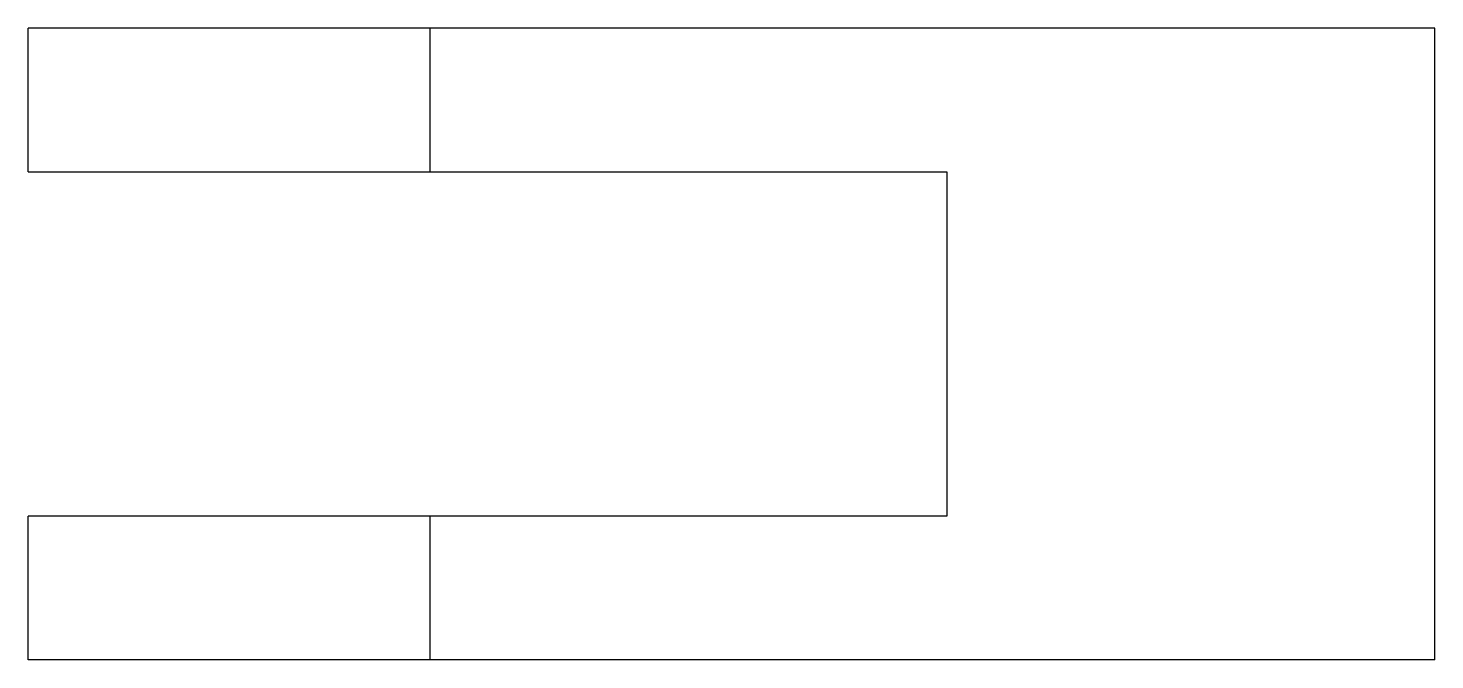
# Model space of a CAD drawing. Header units: metres. Extents: x -12 to 37, y -22 to 0.
import ezdxf

# ---------------------------------------------------------------- set-up
doc = ezdxf.new("R2010")
doc.units = ezdxf.units.M

msp = doc.modelspace()

# ---------------------------------------------------------------- linework, layer by layer
for points in [[(-12, -5), (-12, -4.9), (-12, -4.8), (-12, -4.7), (-12, -4.6), (-12, -4.5), (-12, -4.4), (-12, -4.3), (-12, -4.2), (-12, -4.1), (-12, -4), (-12, -3.9), (-12, -3.8), (-12, -3.7), (-12, -3.6), (-12, -3.5), (-12, -3.4), (-12, -3.3), (-12, -3.2), (-12, -3.1), (-12, -3), (-12, -2.9), (-12, -2.8), (-12, -2.7), (-12, -2.6), (-12, -2.5), (-12, -2.4), (-12, -2.3), (-12, -2.2), (-12, -2.1), (-12, -2), (-12, -1.9), (-12, -1.8), (-12, -1.7), (-12, -1.6), (-12, -1.5), (-12, -1.4), (-12, -1.3), (-12, -1.2), (-12, -1.1), (-12, -1), (-12, -0.9), (-12, -0.8), (-12, -0.7), (-12, -0.6), (-12, -0.5), (-12, -0.4), (-12, -0.3), (-12, -0.2), (-12, -0.1), (-12, 0)], [(2, 0), (1.951, 0), (1.902, 0), (1.853, 0), (1.762, 0), (1.617, 0), (1.472, 0), (1.327, 0), (1.107, 0), (0.873, 0), (0.64, 0), (0.384, 0), (0.074, 0), (-0.237, 0), (-0.547, 0), (-0.901, 0), (-1.273, 0), (-1.644, 0), (-2.022, 0), (-2.436, 0), (-2.851, 0), (-3.265, 0), (-3.692, 0), (-4.128, 0), (-4.564, 0), (-5, 0), (-5.436, 0), (-5.872, 0), (-6.308, 0), (-6.735, 0), (-7.149, 0), (-7.564, 0), (-7.978, 0), (-8.356, 0), (-8.727, 0), (-9.099, 0), (-9.453, 0), (-9.763, 0), (-10.074, 0), (-10.384, 0), (-10.64, 0), (-10.873, 0), (-11.107, 0), (-11.327, 0), (-11.472, 0), (-11.617, 0), (-11.762, 0), (-11.853, 0), (-11.902, 0), (-11.951, 0), (-12, 0)], [(2, -5), (2, -4.9), (2, -4.8), (2, -4.7), (2, -4.6), (2, -4.5), (2, -4.4), (2, -4.3), (2, -4.2), (2, -4.1), (2, -4), (2, -3.9), (2, -3.8), (2, -3.7), (2, -3.6), (2, -3.5), (2, -3.4), (2, -3.3), (2, -3.2), (2, -3.1), (2, -3), (2, -2.9), (2, -2.8), (2, -2.7), (2, -2.6), (2, -2.5), (2, -2.4), (2, -2.3), (2, -2.2), (2, -2.1), (2, -2), (2, -1.9), (2, -1.8), (2, -1.7), (2, -1.6), (2, -1.5), (2, -1.4), (2, -1.3), (2, -1.2), (2, -1.1), (2, -1), (2, -0.9), (2, -0.8), (2, -0.7), (2, -0.6), (2, -0.5), (2, -0.4), (2, -0.3), (2, -0.2), (2, -0.1), (2, 0)], [(37, 0), (36.3, 0), (35.6, 0), (34.9, 0), (34.2, 0), (33.5, 0), (32.8, 0), (32.1, 0), (31.4, 0), (30.7, 0), (30, 0), (29.3, 0), (28.6, 0), (27.9, 0), (27.2, 0), (26.5, 0), (25.8, 0), (25.1, 0), (24.4, 0), (23.7, 0), (23, 0), (22.3, 0), (21.6, 0), (20.9, 0), (20.2, 0), (19.5, 0), (18.8, 0), (18.1, 0), (17.4, 0), (16.7, 0), (16, 0), (15.3, 0), (14.6, 0), (13.9, 0), (13.2, 0), (12.5, 0), (11.8, 0), (11.1, 0), (10.4, 0), (9.7, 0), (9, 0), (8.3, 0), (7.6, 0), (6.9, 0), (6.2, 0), (5.5, 0), (4.8, 0), (4.1, 0), (3.4, 0), (2.7, 0), (2, 0)], [(37, -22), (37, -21.56), (37, -21.12), (37, -20.68), (37, -20.24), (37, -19.8), (37, -19.36), (37, -18.92), (37, -18.48), (37, -18.04), (37, -17.6), (37, -17.16), (37, -16.72), (37, -16.28), (37, -15.84), (37, -15.4), (37, -14.96), (37, -14.52), (37, -14.08), (37, -13.64), (37, -13.2), (37, -12.76), (37, -12.32), (37, -11.88), (37, -11.44), (37, -11), (37, -10.56), (37, -10.12), (37, -9.68), (37, -9.24), (37, -8.8), (37, -8.36), (37, -7.92), (37, -7.48), (37, -7.04), (37, -6.6), (37, -6.16), (37, -5.72), (37, -5.28), (37, -4.84), (37, -4.4), (37, -3.96), (37, -3.52), (37, -3.08), (37, -2.64), (37, -2.2), (37, -1.76), (37, -1.32), (37, -0.88), (37, -0.44), (37, 0)], [(-12, -5), (-11.951, -5), (-11.902, -5), (-11.853, -5), (-11.762, -5), (-11.617, -5), (-11.472, -5), (-11.327, -5), (-11.107, -5), (-10.873, -5), (-10.64, -5), (-10.384, -5), (-10.074, -5), (-9.763, -5), (-9.453, -5), (-9.099, -5), (-8.727, -5), (-8.356, -5), (-7.978, -5), (-7.564, -5), (-7.149, -5), (-6.735, -5), (-6.308, -5), (-5.872, -5), (-5.436, -5), (-5, -5), (-4.564, -5), (-4.128, -5), (-3.692, -5), (-3.265, -5), (-2.851, -5), (-2.436, -5), (-2.022, -5), (-1.644, -5), (-1.273, -5), (-0.901, -5), (-0.547, -5), (-0.237, -5), (0.074, -5), (0.384, -5), (0.64, -5), (0.873, -5), (1.107, -5), (1.327, -5), (1.472, -5), (1.617, -5), (1.762, -5), (1.853, -5), (1.902, -5), (1.951, -5), (2, -5)], [(2, -5), (2.36, -5), (2.72, -5), (3.08, -5), (3.44, -5), (3.8, -5), (4.16, -5), (4.52, -5), (4.88, -5), (5.24, -5), (5.6, -5), (5.96, -5), (6.32, -5), (6.68, -5), (7.04, -5), (7.4, -5), (7.76, -5), (8.12, -5), (8.48, -5), (8.84, -5), (9.2, -5), (9.56, -5), (9.92, -5), (10.28, -5), (10.64, -5), (11, -5), (11.36, -5), (11.72, -5), (12.08, -5), (12.44, -5), (12.8, -5), (13.16, -5), (13.52, -5), (13.88, -5), (14.24, -5), (14.6, -5), (14.96, -5), (15.32, -5), (15.68, -5), (16.04, -5), (16.4, -5), (16.76, -5), (17.12, -5), (17.48, -5), (17.84, -5), (18.2, -5), (18.56, -5), (18.92, -5), (19.28, -5), (19.64, -5), (20, -5)], [(20, -5), (20, -5.24), (20, -5.48), (20, -5.72), (20, -5.96), (20, -6.2), (20, -6.44), (20, -6.68), (20, -6.92), (20, -7.16), (20, -7.4), (20, -7.64), (20, -7.88), (20, -8.12), (20, -8.36), (20, -8.6), (20, -8.84), (20, -9.08), (20, -9.32), (20, -9.56), (20, -9.8), (20, -10.04), (20, -10.28), (20, -10.52), (20, -10.76), (20, -11), (20, -11.24), (20, -11.48), (20, -11.72), (20, -11.96), (20, -12.2), (20, -12.44), (20, -12.68), (20, -12.92), (20, -13.16), (20, -13.4), (20, -13.64), (20, -13.88), (20, -14.12), (20, -14.36), (20, -14.6), (20, -14.84), (20, -15.08), (20, -15.32), (20, -15.56), (20, -15.8), (20, -16.04), (20, -16.28), (20, -16.52), (20, -16.76), (20, -17)], [(2, -17), (1.951, -17), (1.902, -17), (1.853, -17), (1.762, -17), (1.617, -17), (1.472, -17), (1.327, -17), (1.107, -17), (0.873, -17), (0.64, -17), (0.384, -17), (0.074, -17), (-0.237, -17), (-0.547, -17), (-0.901, -17), (-1.273, -17), (-1.644, -17), (-2.022, -17), (-2.436, -17), (-2.851, -17), (-3.265, -17), (-3.692, -17), (-4.128, -17), (-4.564, -17), (-5, -17), (-5.436, -17), (-5.872, -17), (-6.308, -17), (-6.735, -17), (-7.149, -17), (-7.564, -17), (-7.978, -17), (-8.356, -17), (-8.727, -17), (-9.099, -17), (-9.453, -17), (-9.763, -17), (-10.074, -17), (-10.384, -17), (-10.64, -17), (-10.873, -17), (-11.107, -17), (-11.327, -17), (-11.472, -17), (-11.617, -17), (-11.762, -17), (-11.853, -17), (-11.902, -17), (-11.951, -17), (-12, -17)], [(-12, -22), (-12, -21.9), (-12, -21.8), (-12, -21.7), (-12, -21.6), (-12, -21.5), (-12, -21.4), (-12, -21.3), (-12, -21.2), (-12, -21.1), (-12, -21), (-12, -20.9), (-12, -20.8), (-12, -20.7), (-12, -20.6), (-12, -20.5), (-12, -20.4), (-12, -20.3), (-12, -20.2), (-12, -20.1), (-12, -20), (-12, -19.9), (-12, -19.8), (-12, -19.7), (-12, -19.6), (-12, -19.5), (-12, -19.4), (-12, -19.3), (-12, -19.2), (-12, -19.1), (-12, -19), (-12, -18.9), (-12, -18.8), (-12, -18.7), (-12, -18.6), (-12, -18.5), (-12, -18.4), (-12, -18.3), (-12, -18.2), (-12, -18.1), (-12, -18), (-12, -17.9), (-12, -17.8), (-12, -17.7), (-12, -17.6), (-12, -17.5), (-12, -17.4), (-12, -17.3), (-12, -17.2), (-12, -17.1), (-12, -17)], [(20, -17), (19.64, -17), (19.28, -17), (18.92, -17), (18.56, -17), (18.2, -17), (17.84, -17), (17.48, -17), (17.12, -17), (16.76, -17), (16.4, -17), (16.04, -17), (15.68, -17), (15.32, -17), (14.96, -17), (14.6, -17), (14.24, -17), (13.88, -17), (13.52, -17), (13.16, -17), (12.8, -17), (12.44, -17), (12.08, -17), (11.72, -17), (11.36, -17), (11, -17), (10.64, -17), (10.28, -17), (9.92, -17), (9.56, -17), (9.2, -17), (8.84, -17), (8.48, -17), (8.12, -17), (7.76, -17), (7.4, -17), (7.04, -17), (6.68, -17), (6.32, -17), (5.96, -17), (5.6, -17), (5.24, -17), (4.88, -17), (4.52, -17), (4.16, -17), (3.8, -17), (3.44, -17), (3.08, -17), (2.72, -17), (2.36, -17), (2, -17)], [(2, -22), (2, -21.9), (2, -21.8), (2, -21.7), (2, -21.6), (2, -21.5), (2, -21.4), (2, -21.3), (2, -21.2), (2, -21.1), (2, -21), (2, -20.9), (2, -20.8), (2, -20.7), (2, -20.6), (2, -20.5), (2, -20.4), (2, -20.3), (2, -20.2), (2, -20.1), (2, -20), (2, -19.9), (2, -19.8), (2, -19.7), (2, -19.6), (2, -19.5), (2, -19.4), (2, -19.3), (2, -19.2), (2, -19.1), (2, -19), (2, -18.9), (2, -18.8), (2, -18.7), (2, -18.6), (2, -18.5), (2, -18.4), (2, -18.3), (2, -18.2), (2, -18.1), (2, -18), (2, -17.9), (2, -17.8), (2, -17.7), (2, -17.6), (2, -17.5), (2, -17.4), (2, -17.3), (2, -17.2), (2, -17.1), (2, -17)], [(2, -22), (1.951, -22), (1.902, -22), (1.853, -22), (1.762, -22), (1.617, -22), (1.472, -22), (1.327, -22), (1.107, -22), (0.873, -22), (0.64, -22), (0.384, -22), (0.074, -22), (-0.237, -22), (-0.547, -22), (-0.901, -22), (-1.273, -22), (-1.644, -22), (-2.022, -22), (-2.436, -22), (-2.851, -22), (-3.265, -22), (-3.692, -22), (-4.128, -22), (-4.564, -22), (-5, -22), (-5.436, -22), (-5.872, -22), (-6.308, -22), (-6.735, -22), (-7.149, -22), (-7.564, -22), (-7.978, -22), (-8.356, -22), (-8.727, -22), (-9.099, -22), (-9.453, -22), (-9.763, -22), (-10.074, -22), (-10.384, -22), (-10.64, -22), (-10.873, -22), (-11.107, -22), (-11.327, -22), (-11.472, -22), (-11.617, -22), (-11.762, -22), (-11.853, -22), (-11.902, -22), (-11.951, -22), (-12, -22)], [(37, -22), (36.3, -22), (35.6, -22), (34.9, -22), (34.2, -22), (33.5, -22), (32.8, -22), (32.1, -22), (31.4, -22), (30.7, -22), (30, -22), (29.3, -22), (28.6, -22), (27.9, -22), (27.2, -22), (26.5, -22), (25.8, -22), (25.1, -22), (24.4, -22), (23.7, -22), (23, -22), (22.3, -22), (21.6, -22), (20.9, -22), (20.2, -22), (19.5, -22), (18.8, -22), (18.1, -22), (17.4, -22), (16.7, -22), (16, -22), (15.3, -22), (14.6, -22), (13.9, -22), (13.2, -22), (12.5, -22), (11.8, -22), (11.1, -22), (10.4, -22), (9.7, -22), (9, -22), (8.3, -22), (7.6, -22), (6.9, -22), (6.2, -22), (5.5, -22), (4.8, -22), (4.1, -22), (3.4, -22), (2.7, -22), (2, -22)]]:
    msp.add_lwpolyline(points)

doc.saveas('drawing.dxf')
